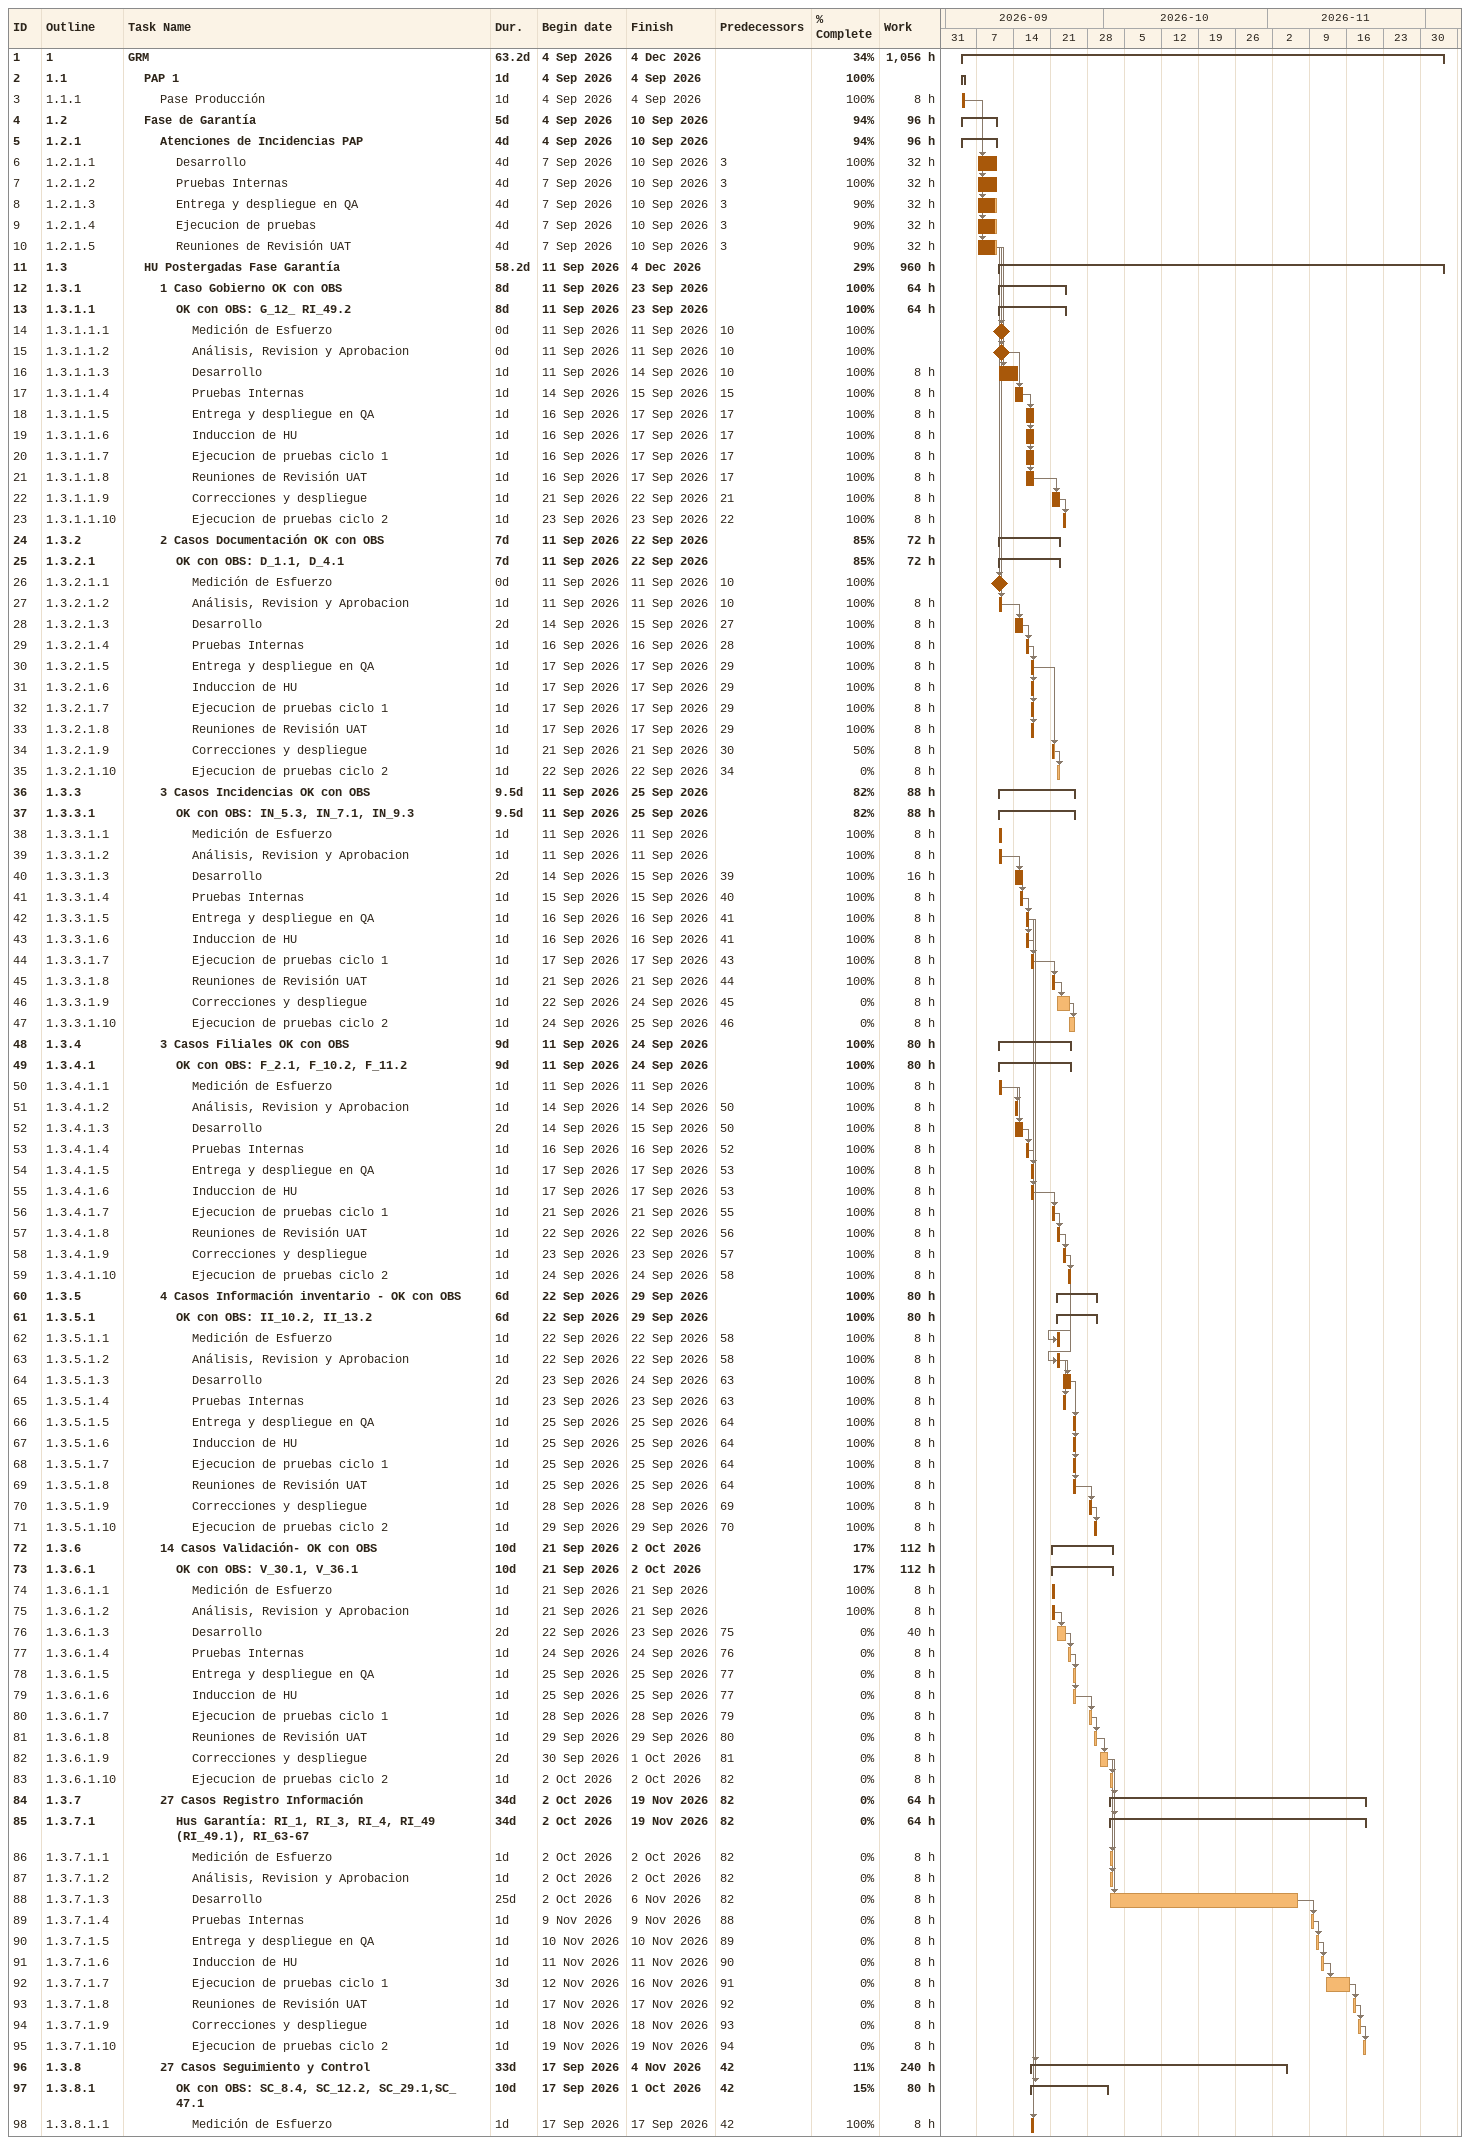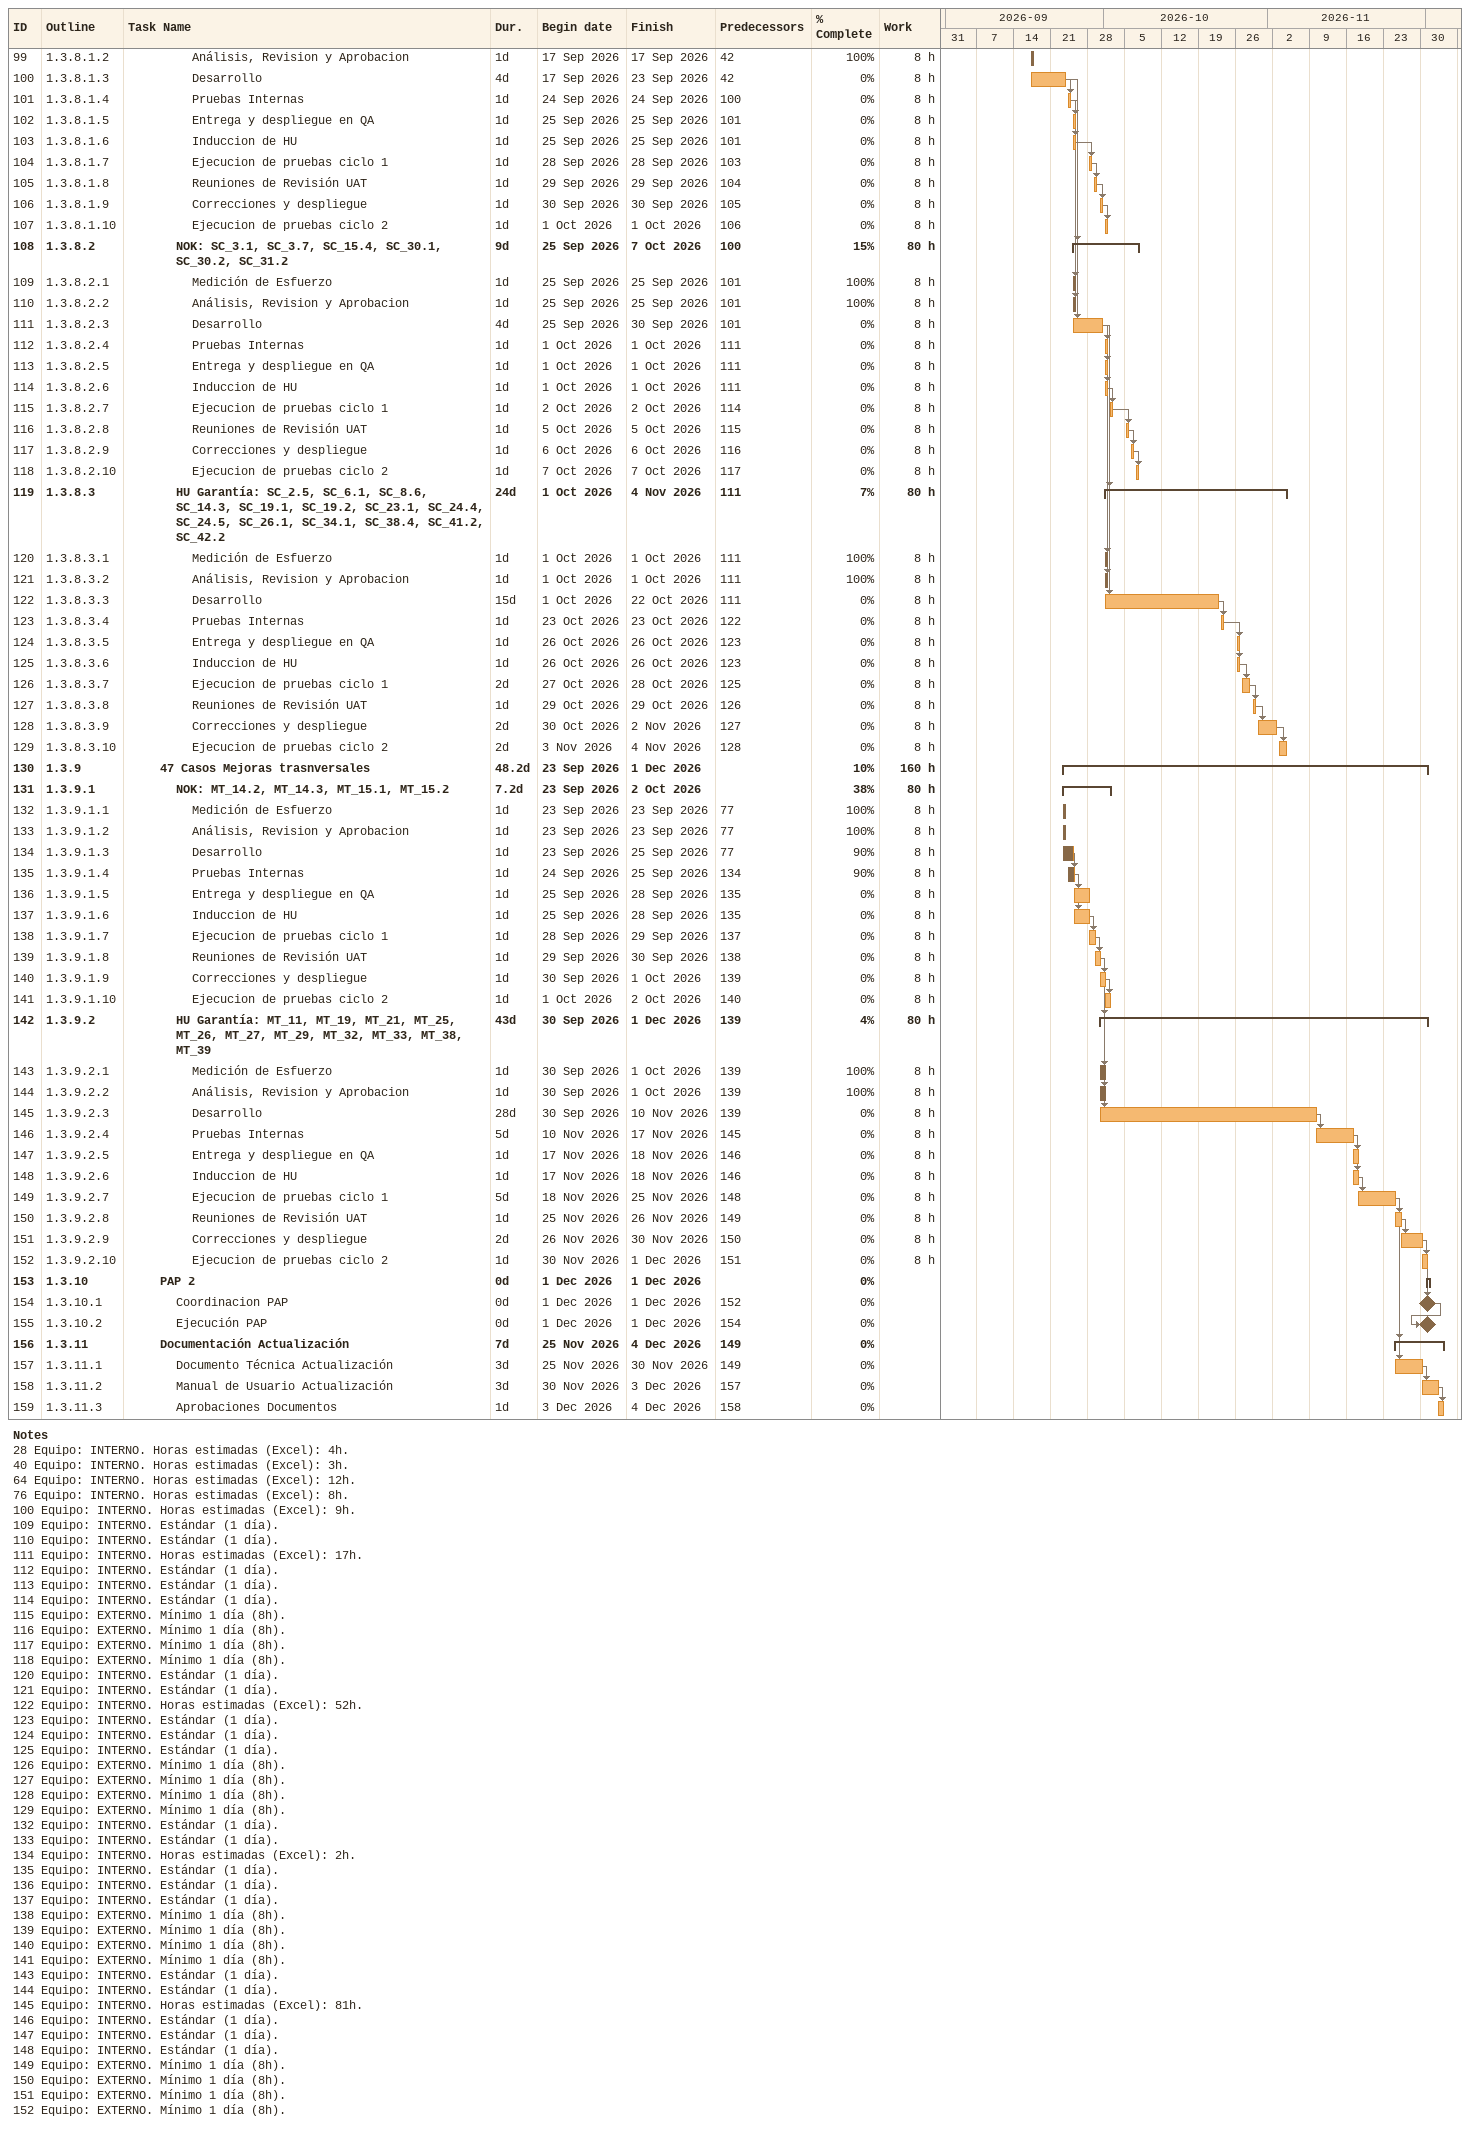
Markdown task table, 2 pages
| ID | WBS | Task | Duration | Start | Finish | Predecessors | % complete | Work (h) |
|---|---|---|---|---|---|---|---|---|
| 1 | 1 | **GRM** | 63.2d | 2026-09-04 | 2026-12-04 |  | 34 | 1056 |
| 2 | 1.1 | **PAP 1** | 1d | 2026-09-04 | 2026-09-04 |  | 100 |  |
| 3 | 1.1.1 | Pase Producción | 1d | 2026-09-04 | 2026-09-04 |  | 100 | 8 |
| 4 | 1.2 | **Fase de Garantía** | 5d | 2026-09-04 | 2026-09-10 |  | 94 | 96 |
| 5 | 1.2.1 | **Atenciones de Incidencias PAP** | 4d | 2026-09-04 | 2026-09-10 |  | 94 | 96 |
| 6 | 1.2.1.1 | Desarrollo | 4d | 2026-09-07 | 2026-09-10 | 3 | 100 | 32 |
| 7 | 1.2.1.2 | Pruebas Internas | 4d | 2026-09-07 | 2026-09-10 | 3 | 100 | 32 |
| 8 | 1.2.1.3 | Entrega y despliegue en QA | 4d | 2026-09-07 | 2026-09-10 | 3 | 90 | 32 |
| 9 | 1.2.1.4 | Ejecucion de pruebas | 4d | 2026-09-07 | 2026-09-10 | 3 | 90 | 32 |
| 10 | 1.2.1.5 | Reuniones de Revisión UAT | 4d | 2026-09-07 | 2026-09-10 | 3 | 90 | 32 |
| 11 | 1.3 | **HU Postergadas Fase Garantía** | 58.2d | 2026-09-11 | 2026-12-04 |  | 29 | 960 |
| 12 | 1.3.1 | **1 Caso Gobierno OK con OBS** | 8d | 2026-09-11 | 2026-09-23 |  | 100 | 64 |
| 13 | 1.3.1.1 | **OK con OBS: G_12_ RI_49.2** | 8d | 2026-09-11 | 2026-09-23 |  | 100 | 64 |
| 14 | 1.3.1.1.1 | Medición de Esfuerzo | 0d | 2026-09-11 | 2026-09-11 | 10 | 100 |  |
| 15 | 1.3.1.1.2 | Análisis, Revision y Aprobacion | 0d | 2026-09-11 | 2026-09-11 | 10 | 100 |  |
| 16 | 1.3.1.1.3 | Desarrollo | 1d | 2026-09-11 | 2026-09-14 | 10 | 100 | 8 |
| 17 | 1.3.1.1.4 | Pruebas Internas | 1d | 2026-09-14 | 2026-09-15 | 15 | 100 | 8 |
| 18 | 1.3.1.1.5 | Entrega y despliegue en QA | 1d | 2026-09-16 | 2026-09-17 | 17 | 100 | 8 |
| 19 | 1.3.1.1.6 | Induccion de HU | 1d | 2026-09-16 | 2026-09-17 | 17 | 100 | 8 |
| 20 | 1.3.1.1.7 | Ejecucion de pruebas ciclo 1 | 1d | 2026-09-16 | 2026-09-17 | 17 | 100 | 8 |
| 21 | 1.3.1.1.8 | Reuniones de Revisión UAT | 1d | 2026-09-16 | 2026-09-17 | 17 | 100 | 8 |
| 22 | 1.3.1.1.9 | Correcciones y despliegue | 1d | 2026-09-21 | 2026-09-22 | 21 | 100 | 8 |
| 23 | 1.3.1.1.10 | Ejecucion de pruebas ciclo 2 | 1d | 2026-09-23 | 2026-09-23 | 22 | 100 | 8 |
| 24 | 1.3.2 | **2 Casos Documentación OK con OBS** | 7d | 2026-09-11 | 2026-09-22 |  | 85 | 72 |
| 25 | 1.3.2.1 | **OK con OBS: D_1.1, D_4.1** | 7d | 2026-09-11 | 2026-09-22 |  | 85 | 72 |
| 26 | 1.3.2.1.1 | Medición de Esfuerzo | 0d | 2026-09-11 | 2026-09-11 | 10 | 100 |  |
| 27 | 1.3.2.1.2 | Análisis, Revision y Aprobacion | 1d | 2026-09-11 | 2026-09-11 | 10 | 100 | 8 |
| 28 | 1.3.2.1.3 | Desarrollo | 2d | 2026-09-14 | 2026-09-15 | 27 | 100 | 8 |
| 29 | 1.3.2.1.4 | Pruebas Internas | 1d | 2026-09-16 | 2026-09-16 | 28 | 100 | 8 |
| 30 | 1.3.2.1.5 | Entrega y despliegue en QA | 1d | 2026-09-17 | 2026-09-17 | 29 | 100 | 8 |
| 31 | 1.3.2.1.6 | Induccion de HU | 1d | 2026-09-17 | 2026-09-17 | 29 | 100 | 8 |
| 32 | 1.3.2.1.7 | Ejecucion de pruebas ciclo 1 | 1d | 2026-09-17 | 2026-09-17 | 29 | 100 | 8 |
| 33 | 1.3.2.1.8 | Reuniones de Revisión UAT | 1d | 2026-09-17 | 2026-09-17 | 29 | 100 | 8 |
| 34 | 1.3.2.1.9 | Correcciones y despliegue | 1d | 2026-09-21 | 2026-09-21 | 30 | 50 | 8 |
| 35 | 1.3.2.1.10 | Ejecucion de pruebas ciclo 2 | 1d | 2026-09-22 | 2026-09-22 | 34 | 0 | 8 |
| 36 | 1.3.3 | **3 Casos Incidencias OK con OBS** | 9.5d | 2026-09-11 | 2026-09-25 |  | 82 | 88 |
| 37 | 1.3.3.1 | **OK con OBS: IN_5.3, IN_7.1, IN_9.3** | 9.5d | 2026-09-11 | 2026-09-25 |  | 82 | 88 |
| 38 | 1.3.3.1.1 | Medición de Esfuerzo | 1d | 2026-09-11 | 2026-09-11 |  | 100 | 8 |
| 39 | 1.3.3.1.2 | Análisis, Revision y Aprobacion | 1d | 2026-09-11 | 2026-09-11 |  | 100 | 8 |
| 40 | 1.3.3.1.3 | Desarrollo | 2d | 2026-09-14 | 2026-09-15 | 39 | 100 | 16 |
| 41 | 1.3.3.1.4 | Pruebas Internas | 1d | 2026-09-15 | 2026-09-15 | 40 | 100 | 8 |
| 42 | 1.3.3.1.5 | Entrega y despliegue en QA | 1d | 2026-09-16 | 2026-09-16 | 41 | 100 | 8 |
| 43 | 1.3.3.1.6 | Induccion de HU | 1d | 2026-09-16 | 2026-09-16 | 41 | 100 | 8 |
| 44 | 1.3.3.1.7 | Ejecucion de pruebas ciclo 1 | 1d | 2026-09-17 | 2026-09-17 | 43 | 100 | 8 |
| 45 | 1.3.3.1.8 | Reuniones de Revisión UAT | 1d | 2026-09-21 | 2026-09-21 | 44 | 100 | 8 |
| 46 | 1.3.3.1.9 | Correcciones y despliegue | 1d | 2026-09-22 | 2026-09-24 | 45 | 0 | 8 |
| 47 | 1.3.3.1.10 | Ejecucion de pruebas ciclo 2 | 1d | 2026-09-24 | 2026-09-25 | 46 | 0 | 8 |
| 48 | 1.3.4 | **3 Casos Filiales OK con OBS** | 9d | 2026-09-11 | 2026-09-24 |  | 100 | 80 |
| 49 | 1.3.4.1 | **OK con OBS: F_2.1, F_10.2, F_11.2** | 9d | 2026-09-11 | 2026-09-24 |  | 100 | 80 |
| 50 | 1.3.4.1.1 | Medición de Esfuerzo | 1d | 2026-09-11 | 2026-09-11 |  | 100 | 8 |
| 51 | 1.3.4.1.2 | Análisis, Revision y Aprobacion | 1d | 2026-09-14 | 2026-09-14 | 50 | 100 | 8 |
| 52 | 1.3.4.1.3 | Desarrollo | 2d | 2026-09-14 | 2026-09-15 | 50 | 100 | 8 |
| 53 | 1.3.4.1.4 | Pruebas Internas | 1d | 2026-09-16 | 2026-09-16 | 52 | 100 | 8 |
| 54 | 1.3.4.1.5 | Entrega y despliegue en QA | 1d | 2026-09-17 | 2026-09-17 | 53 | 100 | 8 |
| 55 | 1.3.4.1.6 | Induccion de HU | 1d | 2026-09-17 | 2026-09-17 | 53 | 100 | 8 |
| 56 | 1.3.4.1.7 | Ejecucion de pruebas ciclo 1 | 1d | 2026-09-21 | 2026-09-21 | 55 | 100 | 8 |
| 57 | 1.3.4.1.8 | Reuniones de Revisión UAT | 1d | 2026-09-22 | 2026-09-22 | 56 | 100 | 8 |
| 58 | 1.3.4.1.9 | Correcciones y despliegue | 1d | 2026-09-23 | 2026-09-23 | 57 | 100 | 8 |
| 59 | 1.3.4.1.10 | Ejecucion de pruebas ciclo 2 | 1d | 2026-09-24 | 2026-09-24 | 58 | 100 | 8 |
| 60 | 1.3.5 | **4 Casos Información inventario - OK con OBS** | 6d | 2026-09-22 | 2026-09-29 |  | 100 | 80 |
| 61 | 1.3.5.1 | **OK con OBS: II_10.2, II_13.2** | 6d | 2026-09-22 | 2026-09-29 |  | 100 | 80 |
| 62 | 1.3.5.1.1 | Medición de Esfuerzo | 1d | 2026-09-22 | 2026-09-22 | 58 | 100 | 8 |
| 63 | 1.3.5.1.2 | Análisis, Revision y Aprobacion | 1d | 2026-09-22 | 2026-09-22 | 58 | 100 | 8 |
| 64 | 1.3.5.1.3 | Desarrollo | 2d | 2026-09-23 | 2026-09-24 | 63 | 100 | 8 |
| 65 | 1.3.5.1.4 | Pruebas Internas | 1d | 2026-09-23 | 2026-09-23 | 63 | 100 | 8 |
| 66 | 1.3.5.1.5 | Entrega y despliegue en QA | 1d | 2026-09-25 | 2026-09-25 | 64 | 100 | 8 |
| 67 | 1.3.5.1.6 | Induccion de HU | 1d | 2026-09-25 | 2026-09-25 | 64 | 100 | 8 |
| 68 | 1.3.5.1.7 | Ejecucion de pruebas ciclo 1 | 1d | 2026-09-25 | 2026-09-25 | 64 | 100 | 8 |
| 69 | 1.3.5.1.8 | Reuniones de Revisión UAT | 1d | 2026-09-25 | 2026-09-25 | 64 | 100 | 8 |
| 70 | 1.3.5.1.9 | Correcciones y despliegue | 1d | 2026-09-28 | 2026-09-28 | 69 | 100 | 8 |
| 71 | 1.3.5.1.10 | Ejecucion de pruebas ciclo 2 | 1d | 2026-09-29 | 2026-09-29 | 70 | 100 | 8 |
| 72 | 1.3.6 | **14 Casos Validación- OK con OBS** | 10d | 2026-09-21 | 2026-10-02 |  | 17 | 112 |
| 73 | 1.3.6.1 | **OK con OBS: V_30.1, V_36.1** | 10d | 2026-09-21 | 2026-10-02 |  | 17 | 112 |
| 74 | 1.3.6.1.1 | Medición de Esfuerzo | 1d | 2026-09-21 | 2026-09-21 |  | 100 | 8 |
| 75 | 1.3.6.1.2 | Análisis, Revision y Aprobacion | 1d | 2026-09-21 | 2026-09-21 |  | 100 | 8 |
| 76 | 1.3.6.1.3 | Desarrollo | 2d | 2026-09-22 | 2026-09-23 | 75 | 0 | 40 |
| 77 | 1.3.6.1.4 | Pruebas Internas | 1d | 2026-09-24 | 2026-09-24 | 76 | 0 | 8 |
| 78 | 1.3.6.1.5 | Entrega y despliegue en QA | 1d | 2026-09-25 | 2026-09-25 | 77 | 0 | 8 |
| 79 | 1.3.6.1.6 | Induccion de HU | 1d | 2026-09-25 | 2026-09-25 | 77 | 0 | 8 |
| 80 | 1.3.6.1.7 | Ejecucion de pruebas ciclo 1 | 1d | 2026-09-28 | 2026-09-28 | 79 | 0 | 8 |
| 81 | 1.3.6.1.8 | Reuniones de Revisión UAT | 1d | 2026-09-29 | 2026-09-29 | 80 | 0 | 8 |
| 82 | 1.3.6.1.9 | Correcciones y despliegue | 2d | 2026-09-30 | 2026-10-01 | 81 | 0 | 8 |
| 83 | 1.3.6.1.10 | Ejecucion de pruebas ciclo 2 | 1d | 2026-10-02 | 2026-10-02 | 82 | 0 | 8 |
| 84 | 1.3.7 | **27 Casos Registro Información** | 34d | 2026-10-02 | 2026-11-19 | 82 | 0 | 64 |
| 85 | 1.3.7.1 | **Hus Garantía: RI_1, RI_3, RI_4, RI_49 (RI_49.1), RI_63-67** | 34d | 2026-10-02 | 2026-11-19 | 82 | 0 | 64 |
| 86 | 1.3.7.1.1 | Medición de Esfuerzo | 1d | 2026-10-02 | 2026-10-02 | 82 | 0 | 8 |
| 87 | 1.3.7.1.2 | Análisis, Revision y Aprobacion | 1d | 2026-10-02 | 2026-10-02 | 82 | 0 | 8 |
| 88 | 1.3.7.1.3 | Desarrollo | 25d | 2026-10-02 | 2026-11-06 | 82 | 0 | 8 |
| 89 | 1.3.7.1.4 | Pruebas Internas | 1d | 2026-11-09 | 2026-11-09 | 88 | 0 | 8 |
| 90 | 1.3.7.1.5 | Entrega y despliegue en QA | 1d | 2026-11-10 | 2026-11-10 | 89 | 0 | 8 |
| 91 | 1.3.7.1.6 | Induccion de HU | 1d | 2026-11-11 | 2026-11-11 | 90 | 0 | 8 |
| 92 | 1.3.7.1.7 | Ejecucion de pruebas ciclo 1 | 3d | 2026-11-12 | 2026-11-16 | 91 | 0 | 8 |
| 93 | 1.3.7.1.8 | Reuniones de Revisión UAT | 1d | 2026-11-17 | 2026-11-17 | 92 | 0 | 8 |
| 94 | 1.3.7.1.9 | Correcciones y despliegue | 1d | 2026-11-18 | 2026-11-18 | 93 | 0 | 8 |
| 95 | 1.3.7.1.10 | Ejecucion de pruebas ciclo 2 | 1d | 2026-11-19 | 2026-11-19 | 94 | 0 | 8 |
| 96 | 1.3.8 | **27 Casos Seguimiento y Control** | 33d | 2026-09-17 | 2026-11-04 | 42 | 11 | 240 |
| 97 | 1.3.8.1 | **OK con OBS: SC_8.4, SC_12.2, SC_29.1,SC_ 47.1** | 10d | 2026-09-17 | 2026-10-01 | 42 | 15 | 80 |
| 98 | 1.3.8.1.1 | Medición de Esfuerzo | 1d | 2026-09-17 | 2026-09-17 | 42 | 100 | 8 |
| 99 | 1.3.8.1.2 | Análisis, Revision y Aprobacion | 1d | 2026-09-17 | 2026-09-17 | 42 | 100 | 8 |
| 100 | 1.3.8.1.3 | Desarrollo | 4d | 2026-09-17 | 2026-09-23 | 42 | 0 | 8 |
| 101 | 1.3.8.1.4 | Pruebas Internas | 1d | 2026-09-24 | 2026-09-24 | 100 | 0 | 8 |
| 102 | 1.3.8.1.5 | Entrega y despliegue en QA | 1d | 2026-09-25 | 2026-09-25 | 101 | 0 | 8 |
| 103 | 1.3.8.1.6 | Induccion de HU | 1d | 2026-09-25 | 2026-09-25 | 101 | 0 | 8 |
| 104 | 1.3.8.1.7 | Ejecucion de pruebas ciclo 1 | 1d | 2026-09-28 | 2026-09-28 | 103 | 0 | 8 |
| 105 | 1.3.8.1.8 | Reuniones de Revisión UAT | 1d | 2026-09-29 | 2026-09-29 | 104 | 0 | 8 |
| 106 | 1.3.8.1.9 | Correcciones y despliegue | 1d | 2026-09-30 | 2026-09-30 | 105 | 0 | 8 |
| 107 | 1.3.8.1.10 | Ejecucion de pruebas ciclo 2 | 1d | 2026-10-01 | 2026-10-01 | 106 | 0 | 8 |
| 108 | 1.3.8.2 | **NOK: SC_3.1, SC_3.7, SC_15.4, SC_30.1, SC_30.2, SC_31.2** | 9d | 2026-09-25 | 2026-10-07 | 100 | 15 | 80 |
| 109 | 1.3.8.2.1 | Medición de Esfuerzo | 1d | 2026-09-25 | 2026-09-25 | 101 | 100 | 8 |
| 110 | 1.3.8.2.2 | Análisis, Revision y Aprobacion | 1d | 2026-09-25 | 2026-09-25 | 101 | 100 | 8 |
| 111 | 1.3.8.2.3 | Desarrollo | 4d | 2026-09-25 | 2026-09-30 | 101 | 0 | 8 |
| 112 | 1.3.8.2.4 | Pruebas Internas | 1d | 2026-10-01 | 2026-10-01 | 111 | 0 | 8 |
| 113 | 1.3.8.2.5 | Entrega y despliegue en QA | 1d | 2026-10-01 | 2026-10-01 | 111 | 0 | 8 |
| 114 | 1.3.8.2.6 | Induccion de HU | 1d | 2026-10-01 | 2026-10-01 | 111 | 0 | 8 |
| 115 | 1.3.8.2.7 | Ejecucion de pruebas ciclo 1 | 1d | 2026-10-02 | 2026-10-02 | 114 | 0 | 8 |
| 116 | 1.3.8.2.8 | Reuniones de Revisión UAT | 1d | 2026-10-05 | 2026-10-05 | 115 | 0 | 8 |
| 117 | 1.3.8.2.9 | Correcciones y despliegue | 1d | 2026-10-06 | 2026-10-06 | 116 | 0 | 8 |
| 118 | 1.3.8.2.10 | Ejecucion de pruebas ciclo 2 | 1d | 2026-10-07 | 2026-10-07 | 117 | 0 | 8 |
| 119 | 1.3.8.3 | **HU Garantía: SC_2.5, SC_6.1, SC_8.6, SC_14.3, SC_19.1, SC_19.2, SC_23.1, SC_24.4, SC_24.5, SC_26.1, SC_34.1, SC_38.4, SC_41.2, SC_42.2** | 24d | 2026-10-01 | 2026-11-04 | 111 | 7 | 80 |
| 120 | 1.3.8.3.1 | Medición de Esfuerzo | 1d | 2026-10-01 | 2026-10-01 | 111 | 100 | 8 |
| 121 | 1.3.8.3.2 | Análisis, Revision y Aprobacion | 1d | 2026-10-01 | 2026-10-01 | 111 | 100 | 8 |
| 122 | 1.3.8.3.3 | Desarrollo | 15d | 2026-10-01 | 2026-10-22 | 111 | 0 | 8 |
| 123 | 1.3.8.3.4 | Pruebas Internas | 1d | 2026-10-23 | 2026-10-23 | 122 | 0 | 8 |
| 124 | 1.3.8.3.5 | Entrega y despliegue en QA | 1d | 2026-10-26 | 2026-10-26 | 123 | 0 | 8 |
| 125 | 1.3.8.3.6 | Induccion de HU | 1d | 2026-10-26 | 2026-10-26 | 123 | 0 | 8 |
| 126 | 1.3.8.3.7 | Ejecucion de pruebas ciclo 1 | 2d | 2026-10-27 | 2026-10-28 | 125 | 0 | 8 |
| 127 | 1.3.8.3.8 | Reuniones de Revisión UAT | 1d | 2026-10-29 | 2026-10-29 | 126 | 0 | 8 |
| 128 | 1.3.8.3.9 | Correcciones y despliegue | 2d | 2026-10-30 | 2026-11-02 | 127 | 0 | 8 |
| 129 | 1.3.8.3.10 | Ejecucion de pruebas ciclo 2 | 2d | 2026-11-03 | 2026-11-04 | 128 | 0 | 8 |
| 130 | 1.3.9 | **47 Casos Mejoras trasnversales** | 48.2d | 2026-09-23 | 2026-12-01 |  | 10 | 160 |
| 131 | 1.3.9.1 | **NOK: MT_14.2, MT_14.3, MT_15.1, MT_15.2** | 7.2d | 2026-09-23 | 2026-10-02 |  | 38 | 80 |
| 132 | 1.3.9.1.1 | Medición de Esfuerzo | 1d | 2026-09-23 | 2026-09-23 | 77 | 100 | 8 |
| 133 | 1.3.9.1.2 | Análisis, Revision y Aprobacion | 1d | 2026-09-23 | 2026-09-23 | 77 | 100 | 8 |
| 134 | 1.3.9.1.3 | Desarrollo | 1d | 2026-09-23 | 2026-09-25 | 77 | 90 | 8 |
| 135 | 1.3.9.1.4 | Pruebas Internas | 1d | 2026-09-24 | 2026-09-25 | 134 | 90 | 8 |
| 136 | 1.3.9.1.5 | Entrega y despliegue en QA | 1d | 2026-09-25 | 2026-09-28 | 135 | 0 | 8 |
| 137 | 1.3.9.1.6 | Induccion de HU | 1d | 2026-09-25 | 2026-09-28 | 135 | 0 | 8 |
| 138 | 1.3.9.1.7 | Ejecucion de pruebas ciclo 1 | 1d | 2026-09-28 | 2026-09-29 | 137 | 0 | 8 |
| 139 | 1.3.9.1.8 | Reuniones de Revisión UAT | 1d | 2026-09-29 | 2026-09-30 | 138 | 0 | 8 |
| 140 | 1.3.9.1.9 | Correcciones y despliegue | 1d | 2026-09-30 | 2026-10-01 | 139 | 0 | 8 |
| 141 | 1.3.9.1.10 | Ejecucion de pruebas ciclo 2 | 1d | 2026-10-01 | 2026-10-02 | 140 | 0 | 8 |
| 142 | 1.3.9.2 | **HU Garantía: MT_11, MT_19, MT_21, MT_25, MT_26, MT_27, MT_29, MT_32, MT_33, MT_38, MT_39** | 43d | 2026-09-30 | 2026-12-01 | 139 | 4 | 80 |
| 143 | 1.3.9.2.1 | Medición de Esfuerzo | 1d | 2026-09-30 | 2026-10-01 | 139 | 100 | 8 |
| 144 | 1.3.9.2.2 | Análisis, Revision y Aprobacion | 1d | 2026-09-30 | 2026-10-01 | 139 | 100 | 8 |
| 145 | 1.3.9.2.3 | Desarrollo | 28d | 2026-09-30 | 2026-11-10 | 139 | 0 | 8 |
| 146 | 1.3.9.2.4 | Pruebas Internas | 5d | 2026-11-10 | 2026-11-17 | 145 | 0 | 8 |
| 147 | 1.3.9.2.5 | Entrega y despliegue en QA | 1d | 2026-11-17 | 2026-11-18 | 146 | 0 | 8 |
| 148 | 1.3.9.2.6 | Induccion de HU | 1d | 2026-11-17 | 2026-11-18 | 146 | 0 | 8 |
| 149 | 1.3.9.2.7 | Ejecucion de pruebas ciclo 1 | 5d | 2026-11-18 | 2026-11-25 | 148 | 0 | 8 |
| 150 | 1.3.9.2.8 | Reuniones de Revisión UAT | 1d | 2026-11-25 | 2026-11-26 | 149 | 0 | 8 |
| 151 | 1.3.9.2.9 | Correcciones y despliegue | 2d | 2026-11-26 | 2026-11-30 | 150 | 0 | 8 |
| 152 | 1.3.9.2.10 | Ejecucion de pruebas ciclo 2 | 1d | 2026-11-30 | 2026-12-01 | 151 | 0 | 8 |
| 153 | 1.3.10 | **PAP 2** | 0d | 2026-12-01 | 2026-12-01 |  | 0 |  |
| 154 | 1.3.10.1 | Coordinacion PAP | 0d | 2026-12-01 | 2026-12-01 | 152 | 0 |  |
| 155 | 1.3.10.2 | Ejecución PAP | 0d | 2026-12-01 | 2026-12-01 | 154 | 0 |  |
| 156 | 1.3.11 | **Documentación Actualización** | 7d | 2026-11-25 | 2026-12-04 | 149 | 0 |  |
| 157 | 1.3.11.1 | Documento Técnica Actualización | 3d | 2026-11-25 | 2026-11-30 | 149 | 0 |  |
| 158 | 1.3.11.2 | Manual de Usuario Actualización | 3d | 2026-11-30 | 2026-12-03 | 157 | 0 |  |
| 159 | 1.3.11.3 | Aprobaciones Documentos | 1d | 2026-12-03 | 2026-12-04 | 158 | 0 |  |

Notes
- 28: Equipo: INTERNO. Horas estimadas (Excel): 4h.
- 40: Equipo: INTERNO. Horas estimadas (Excel): 3h.
- 64: Equipo: INTERNO. Horas estimadas (Excel): 12h.
- 76: Equipo: INTERNO. Horas estimadas (Excel): 8h.
- 100: Equipo: INTERNO. Horas estimadas (Excel): 9h.
- 109: Equipo: INTERNO. Estándar (1 día).
- 110: Equipo: INTERNO. Estándar (1 día).
- 111: Equipo: INTERNO. Horas estimadas (Excel): 17h.
- 112: Equipo: INTERNO. Estándar (1 día).
- 113: Equipo: INTERNO. Estándar (1 día).
- 114: Equipo: INTERNO. Estándar (1 día).
- 115: Equipo: EXTERNO. Mínimo 1 día (8h).
- 116: Equipo: EXTERNO. Mínimo 1 día (8h).
- 117: Equipo: EXTERNO. Mínimo 1 día (8h).
- 118: Equipo: EXTERNO. Mínimo 1 día (8h).
- 120: Equipo: INTERNO. Estándar (1 día).
- 121: Equipo: INTERNO. Estándar (1 día).
- 122: Equipo: INTERNO. Horas estimadas (Excel): 52h.
- 123: Equipo: INTERNO. Estándar (1 día).
- 124: Equipo: INTERNO. Estándar (1 día).
- 125: Equipo: INTERNO. Estándar (1 día).
- 126: Equipo: EXTERNO. Mínimo 1 día (8h).
- 127: Equipo: EXTERNO. Mínimo 1 día (8h).
- 128: Equipo: EXTERNO. Mínimo 1 día (8h).
- 129: Equipo: EXTERNO. Mínimo 1 día (8h).
- 132: Equipo: INTERNO. Estándar (1 día).
- 133: Equipo: INTERNO. Estándar (1 día).
- 134: Equipo: INTERNO. Horas estimadas (Excel): 2h.
- 135: Equipo: INTERNO. Estándar (1 día).
- 136: Equipo: INTERNO. Estándar (1 día).
- 137: Equipo: INTERNO. Estándar (1 día).
- 138: Equipo: EXTERNO. Mínimo 1 día (8h).
- 139: Equipo: EXTERNO. Mínimo 1 día (8h).
- 140: Equipo: EXTERNO. Mínimo 1 día (8h).
- 141: Equipo: EXTERNO. Mínimo 1 día (8h).
- 143: Equipo: INTERNO. Estándar (1 día).
- 144: Equipo: INTERNO. Estándar (1 día).
- 145: Equipo: INTERNO. Horas estimadas (Excel): 81h.
- 146: Equipo: INTERNO. Estándar (1 día).
- 147: Equipo: INTERNO. Estándar (1 día).
- 148: Equipo: INTERNO. Estándar (1 día).
- 149: Equipo: EXTERNO. Mínimo 1 día (8h).
- 150: Equipo: EXTERNO. Mínimo 1 día (8h).
- 151: Equipo: EXTERNO. Mínimo 1 día (8h).
- 152: Equipo: EXTERNO. Mínimo 1 día (8h).
